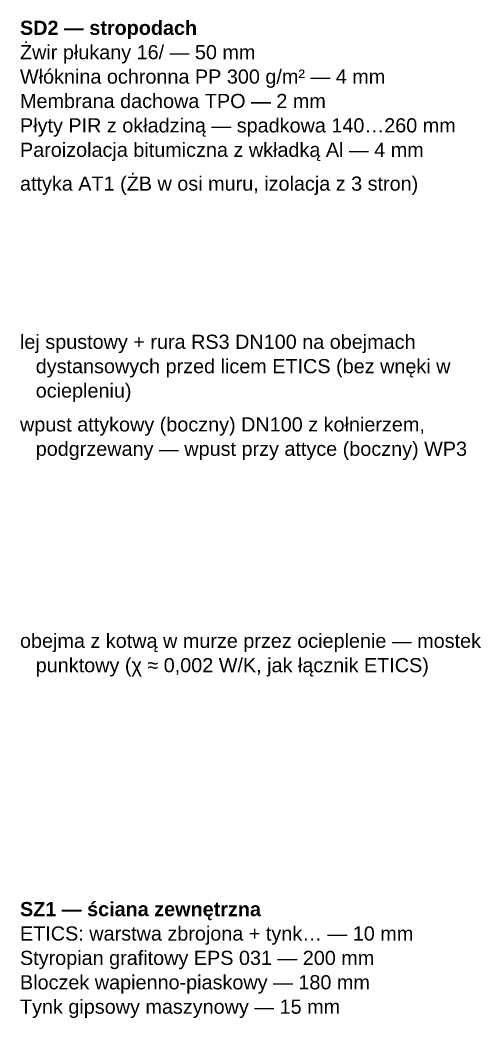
# Model space of a CAD drawing. Header units: metres. Extents: x -0.8 to 45.3, y -0.9 to 0.6.
# Drawn here: x 22.838 to 23.424, y -0.667 to 0.601 of the extents above; entities that cross this region are included whole.
import ezdxf

# ---------------------------------------------------------------- set-up
doc = ezdxf.new("R2010")
doc.units = ezdxf.units.M
doc.layers.add('A-OPISY', color=2, linetype='Continuous', lineweight=25)
doc.styles.add('PL_ARIAL', font='arial.ttf')
doc.styles.add('PL_ARIAL_B', font='arialbd.ttf')

msp = doc.modelspace()

# ---------------------------------------------------------------- texts
at = {"layer": 'A-OPISY'}
for s, style, p in [('SD2 — stropodach', 'PL_ARIAL_B', (22.8385, 0.5821)), ('Żwir płukany 16/ — 50 mm', 'PL_ARIAL', (22.8385, 0.5511)), ('Włóknina ochronna PP 300 g/m² — 4 mm', 'PL_ARIAL', (22.8385, 0.5201)), ('Membrana dachowa TPO — 2 mm', 'PL_ARIAL', (22.8385, 0.4891)), ('Płyty PIR z okładziną — spadkowa 140…260 mm', 'PL_ARIAL', (22.8385, 0.4581)), ('Paroizolacja bitumiczna z wkładką Al — 4 mm', 'PL_ARIAL', (22.8385, 0.4271)), ('attyka AT1 (ŻB w osi muru, izolacja z 3 stron)', 'PL_ARIAL', (22.8385, 0.3841)), ('lej spustowy + rura RS3 DN100 na obejmach', 'PL_ARIAL', (22.8385, 0.1831)), ('dystansowych przed licem ETICS (bez wnęki w', 'PL_ARIAL', (22.8585, 0.1521)), ('ociepleniu)', 'PL_ARIAL', (22.8585, 0.1211)), ('wpust attykowy (boczny) DN100 z kołnierzem,', 'PL_ARIAL', (22.8385, 0.0781)), ('podgrzewany — wpust przy attyce (boczny) WP3', 'PL_ARIAL', (22.8585, 0.0471)), ('obejma z kotwą w murze przez ocieplenie — mostek', 'PL_ARIAL', (22.8385, -0.1969)), ('punktowy (χ ≈ 0,002 W/K, jak łącznik ETICS)', 'PL_ARIAL', (22.8585, -0.2279)), ('SZ1 — ściana zewnętrzna', 'PL_ARIAL_B', (22.8385, -0.5379)), ('ETICS: warstwa zbrojona + tynk… — 10 mm', 'PL_ARIAL', (22.8385, -0.5689)), ('Styropian grafitowy EPS 031 — 200 mm', 'PL_ARIAL', (22.8385, -0.5999)), ('Bloczek wapienno-piaskowy — 180 mm', 'PL_ARIAL', (22.8385, -0.6309)), ('Tynk gipsowy maszynowy — 15 mm', 'PL_ARIAL', (22.8385, -0.6619))]:
    msp.add_text(s, height=0.018, dxfattribs=dict(at, style=style)).set_placement(p)

doc.saveas('drawing.dxf')
